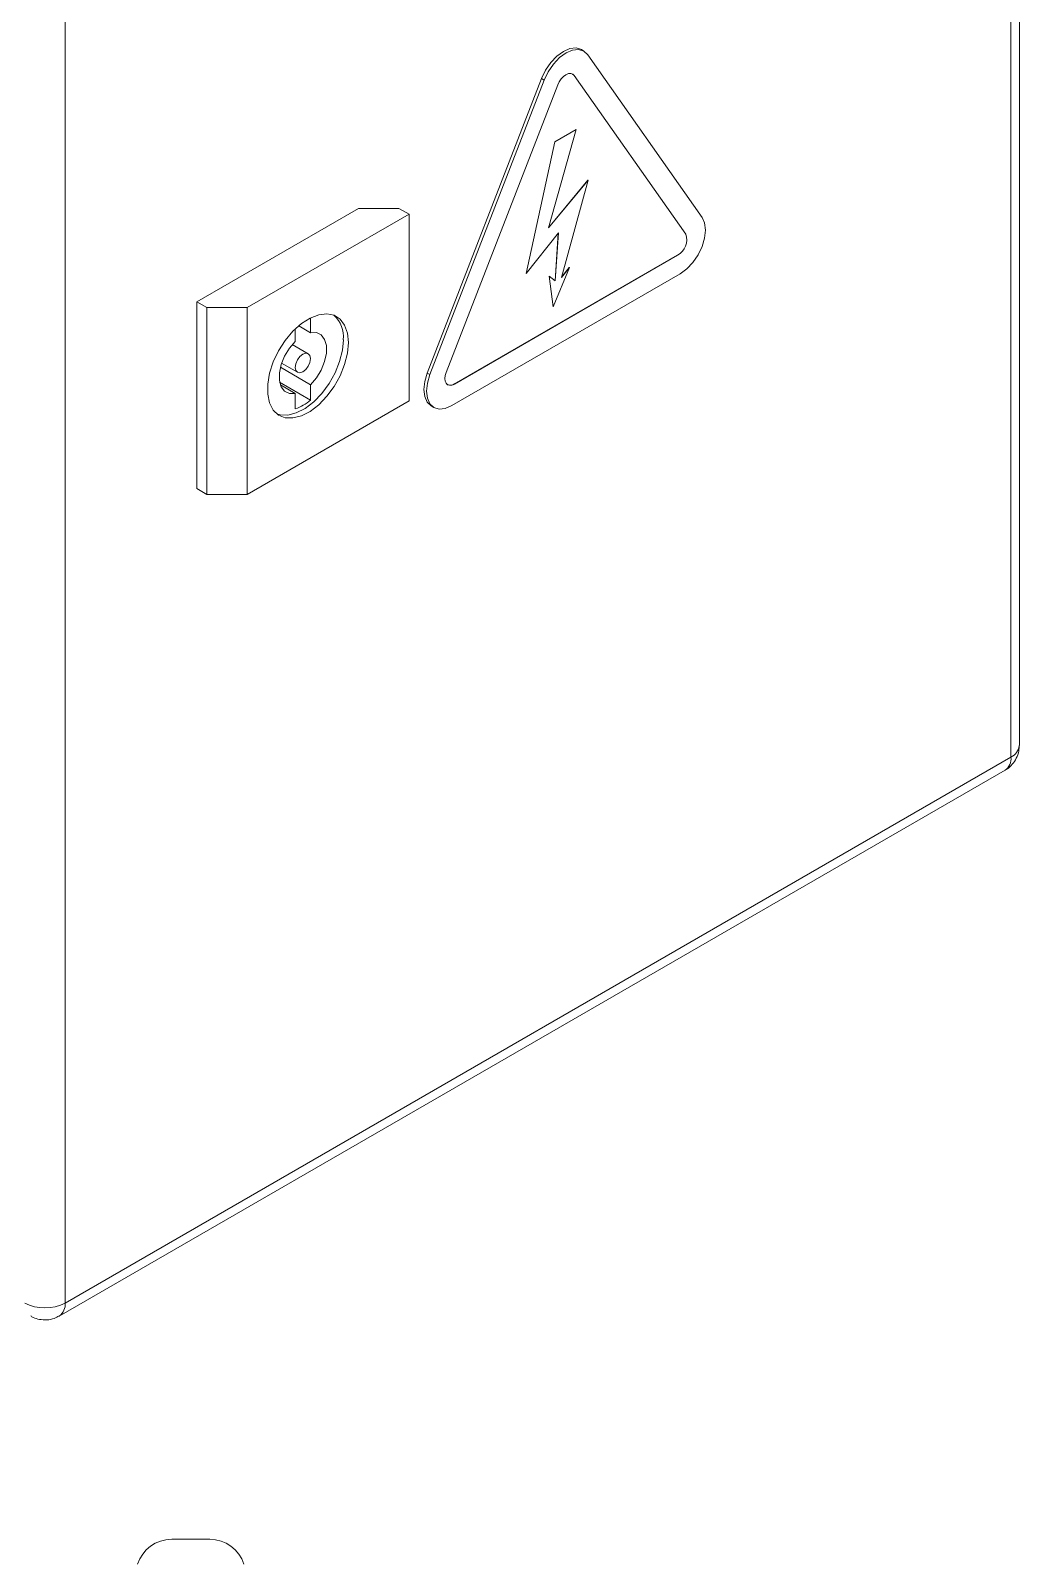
# Model space of a CAD drawing. Extents: x 4137 to 28680, y 2446 to 6814.
# Drawn here: x 10686.4 to 10824.6, y 5074.1 to 5288.6 of the extents above; entities that cross this region are included whole.
import ezdxf

# ---------------------------------------------------------------- set-up
doc = ezdxf.new("R2010")
doc.units = 0
doc.header["$LTSCALE"] = 0.5
doc.layers.get('0').update_dxf_attribs({"linetype": 'CONTINUOUS'})

msp = doc.modelspace()

# ---------------------------------------------------------------- linework, layer by layer
at = {"color": 7, "linetype": 'Continuous', "lineweight": 15}
for p, q in [((10824.62, 5188.6), (10824.62, 5422.95)), ((10824.62, 5188.6), (10824.62, 5422.95)), ((10823.44, 5421.32), (10823.44, 5186.97)), ((10823.44, 5421.32), (10823.44, 5186.97)), ((10691.22, 5110.63), (10691.22, 5344.98)), ((10691.22, 5110.63), (10691.22, 5344.98)), ((10763.74, 5285.73), (10763.38, 5285.93)), ((10763.74, 5285.73), (10763.38, 5285.93)), ((10780.27, 5262.47), (10764.3, 5285.2)), ((10780.27, 5262.47), (10764.3, 5285.2)), ((10757.81, 5281.88), (10741.84, 5240.7)), ((10757.81, 5281.88), (10741.84, 5240.7)), ((10758.17, 5281.67), (10742.2, 5240.49)), ((10758.17, 5281.67), (10742.2, 5240.49)), ((10744.48, 5240.79), (10760.09, 5280.99)), ((10744.48, 5240.79), (10760.09, 5280.99)), ((10757.81, 5281.88), (10758.17, 5281.67)), ((10757.81, 5281.88), (10758.17, 5281.67)), ((10762.37, 5282.32), (10762.16, 5282.52)), ((10762.37, 5282.32), (10762.16, 5282.52)), ((10762.37, 5282.32), (10777.98, 5260.14)), ((10762.38, 5282.32), (10762.37, 5282.32)), ((10762.37, 5282.32), (10777.98, 5260.14)), ((10762.38, 5282.32), (10762.37, 5282.32)), ((10762.38, 5282.32), (10777.98, 5260.13)), ((10762.38, 5282.32), (10777.98, 5260.13)), ((10762.65, 5274.75), (10758.77, 5260.99)), ((10762.65, 5274.75), (10758.77, 5260.99)), ((10759.68, 5273.05), (10762.64, 5274.76)), ((10759.68, 5273.05), (10762.64, 5274.76)), ((10759.69, 5273.04), (10762.65, 5274.75)), ((10759.69, 5273.04), (10762.65, 5274.75)), ((10762.65, 5274.75), (10762.64, 5274.76)), ((10762.65, 5274.75), (10762.64, 5274.76)), ((10759.68, 5273.05), (10755.65, 5254.64)), ((10759.68, 5273.05), (10755.65, 5254.64)), ((10759.69, 5273.04), (10755.65, 5254.64)), ((10759.69, 5273.04), (10755.65, 5254.64)), ((10759.69, 5273.04), (10759.68, 5273.05)), ((10759.69, 5273.04), (10759.68, 5273.05)), ((10758.77, 5260.99), (10764.32, 5267.67)), ((10758.77, 5260.99), (10764.32, 5267.67)), ((10758.78, 5261.01), (10764.31, 5267.67)), ((10758.78, 5261.01), (10764.31, 5267.67)), ((10764.32, 5267.67), (10760.59, 5254.08)), ((10764.32, 5267.67), (10760.59, 5254.08)), ((10764.32, 5267.67), (10764.31, 5267.67)), ((10764.32, 5267.67), (10764.31, 5267.67)), ((10732.23, 5263.73), (10709.6, 5250.67)), ((10732.23, 5263.73), (10709.6, 5250.67)), ((10716.67, 5249.85), (10739.3, 5262.92)), ((10716.67, 5249.85), (10739.3, 5262.92)), ((10737.88, 5263.73), (10732.23, 5263.73)), ((10737.88, 5263.73), (10732.23, 5263.73)), ((10739.3, 5262.92), (10737.88, 5263.73)), ((10739.3, 5262.92), (10737.88, 5263.73)), ((10739.3, 5236.79), (10739.3, 5262.92)), ((10739.3, 5236.79), (10739.3, 5262.92)), ((10755.65, 5254.64), (10760.17, 5260.31)), ((10755.65, 5254.64), (10760.17, 5260.31)), ((10760.16, 5260.3), (10759.7, 5253.59)), ((10760.16, 5260.3), (10759.7, 5253.59)), ((10760.17, 5260.31), (10759.71, 5253.58)), ((10760.17, 5260.31), (10759.71, 5253.58)), ((10777.98, 5260.13), (10777.98, 5260.14)), ((10777.98, 5260.13), (10777.98, 5260.14)), ((10776.83, 5257.18), (10745.62, 5239.16)), ((10776.83, 5257.18), (10745.62, 5239.16)), ((10776.84, 5257.17), (10745.63, 5239.16)), ((10776.84, 5257.17), (10745.63, 5239.16)), ((10759.46, 5249.95), (10761.71, 5255.45)), ((10759.46, 5249.95), (10761.71, 5255.45)), ((10761.71, 5255.45), (10760.59, 5254.08)), ((10761.71, 5255.45), (10760.59, 5254.08)), ((10761.7, 5255.46), (10760.6, 5254.1)), ((10761.7, 5255.46), (10760.6, 5254.1)), ((10761.71, 5255.45), (10761.7, 5255.46)), ((10761.71, 5255.45), (10761.7, 5255.46)), ((10776.84, 5257.17), (10776.83, 5257.18)), ((10776.84, 5257.17), (10776.83, 5257.18)), ((10745.26, 5236.14), (10777.21, 5254.58)), ((10745.26, 5236.14), (10777.21, 5254.58)), ((10755.65, 5254.64), (10755.65, 5254.64)), ((10755.65, 5254.64), (10755.65, 5254.64)), ((10758.89, 5254.24), (10759.45, 5249.95)), ((10758.9, 5254.23), (10758.89, 5254.24)), ((10758.89, 5254.24), (10759.45, 5249.95)), ((10758.9, 5254.23), (10758.89, 5254.24)), ((10758.9, 5254.23), (10759.46, 5249.95)), ((10758.9, 5254.23), (10759.71, 5253.58)), ((10758.9, 5254.23), (10759.46, 5249.95)), ((10758.9, 5254.23), (10759.71, 5253.58)), ((10709.6, 5250.67), (10711.01, 5249.85)), ((10709.6, 5250.67), (10709.6, 5224.54)), ((10709.6, 5250.67), (10711.01, 5249.85)), ((10709.6, 5250.67), (10709.6, 5224.54)), ((10711.01, 5249.85), (10716.67, 5249.85)), ((10711.01, 5249.85), (10711.01, 5223.72)), ((10711.01, 5249.85), (10716.67, 5249.85)), ((10711.01, 5249.85), (10711.01, 5223.72)), ((10716.67, 5223.72), (10716.67, 5249.85)), ((10716.67, 5223.72), (10716.67, 5249.85)), ((10759.46, 5249.95), (10759.45, 5249.95)), ((10759.46, 5249.95), (10759.45, 5249.95)), ((10723.39, 5245.12), (10723.39, 5246.87)), ((10723.39, 5245.12), (10723.39, 5246.87)), ((10723.86, 5247.3), (10725.51, 5246.34)), ((10723.86, 5247.3), (10725.51, 5246.34)), ((10725.51, 5248.41), (10725.51, 5246.34)), ((10725.51, 5248.41), (10725.51, 5246.34)), ((10725.2, 5243.39), (10722.97, 5244.68)), ((10725.2, 5243.39), (10722.97, 5244.68)), ((10725.51, 5239.07), (10721.3, 5241.5)), ((10725.51, 5239.07), (10721.3, 5241.5)), ((10721.47, 5242.08), (10723.7, 5240.8)), ((10721.47, 5242.08), (10723.7, 5240.8)), ((10741.84, 5240.7), (10742.2, 5240.49)), ((10741.84, 5240.7), (10742.2, 5240.49)), ((10721.2, 5239.4), (10725.51, 5236.92)), ((10721.2, 5239.4), (10725.51, 5236.92)), ((10721.3, 5239.05), (10723.39, 5237.85)), ((10721.3, 5239.05), (10723.39, 5237.85)), ((10725.51, 5239.07), (10725.51, 5236.92)), ((10725.51, 5239.07), (10725.51, 5236.92)), ((10745.63, 5239.16), (10745.62, 5239.16)), ((10745.63, 5239.16), (10745.62, 5239.16)), ((10716.67, 5223.72), (10739.3, 5236.79)), ((10716.67, 5223.72), (10739.3, 5236.79)), ((10723.39, 5235.69), (10723.39, 5237.85)), ((10723.39, 5235.69), (10723.39, 5237.85)), ((10742.4, 5236.1), (10742.76, 5235.89)), ((10742.4, 5236.1), (10742.76, 5235.89)), ((10709.6, 5224.54), (10711.01, 5223.72)), ((10709.6, 5224.54), (10711.01, 5223.72)), ((10711.01, 5223.72), (10716.67, 5223.72)), ((10711.01, 5223.72), (10716.67, 5223.72)), ((10823.44, 5186.97), (10691.22, 5110.63)), ((10823.44, 5186.97), (10691.22, 5110.63)), ((10690.39, 5108.8), (10822.62, 5185.14)), ((10690.39, 5108.8), (10822.62, 5185.14)), ((10711.43, 5077.59), (10706.11, 5077.59)), ((10711.43, 5077.59), (10706.11, 5077.59))]:
    msp.add_line(p, q, dxfattribs=at)
at = {"color": 7, "linetype": 'Continuous', "lineweight": 15, "flags": 128}
for points in [[(10763.38, 5285.93), (10762.64, 5286.16), (10761.79, 5286.08), (10760.88, 5285.69), (10759.96, 5285.02), (10759.11, 5284.12), (10758.38, 5283.05), (10757.81, 5281.88)], [(10763.38, 5285.93), (10762.64, 5286.16), (10761.79, 5286.08), (10760.88, 5285.69), (10759.96, 5285.02), (10759.11, 5284.12), (10758.38, 5283.05), (10757.81, 5281.88)], [(10764.3, 5285.2), (10763.74, 5285.73), (10763, 5285.95), (10762.15, 5285.87), (10761.24, 5285.48), (10760.32, 5284.81), (10759.47, 5283.91), (10758.74, 5282.84), (10758.17, 5281.67)], [(10764.3, 5285.2), (10763.74, 5285.73), (10763, 5285.95), (10762.15, 5285.87), (10761.24, 5285.48), (10760.32, 5284.81), (10759.47, 5283.91), (10758.74, 5282.84), (10758.17, 5281.67)], [(10762.38, 5282.32), (10762.17, 5282.51), (10761.9, 5282.6), (10761.58, 5282.57), (10761.23, 5282.42), (10760.89, 5282.17), (10760.57, 5281.83), (10760.3, 5281.43), (10760.09, 5280.99)], [(10762.38, 5282.32), (10762.17, 5282.51), (10761.9, 5282.6), (10761.58, 5282.57), (10761.23, 5282.42), (10760.89, 5282.17), (10760.57, 5281.83), (10760.3, 5281.43), (10760.09, 5280.99)], [(10777.21, 5254.58), (10778.12, 5255.25), (10778.98, 5256.15), (10779.71, 5257.22), (10780.27, 5258.39), (10780.62, 5259.58), (10780.74, 5260.7), (10780.62, 5261.69), (10780.27, 5262.47)], [(10777.21, 5254.58), (10778.12, 5255.25), (10778.98, 5256.15), (10779.71, 5257.22), (10780.27, 5258.39), (10780.62, 5259.58), (10780.74, 5260.7), (10780.62, 5261.69), (10780.27, 5262.47)], [(10730.81, 5244.95), (10730.68, 5246.28), (10730.29, 5247.39), (10729.66, 5248.24), (10728.82, 5248.78), (10727.81, 5248.99), (10726.67, 5248.86), (10725.46, 5248.39), (10724.24, 5247.61), (10723.06, 5246.55), (10721.98, 5245.26), (10721.05, 5243.81), (10720.31, 5242.26), (10719.8, 5240.68), (10719.53, 5239.15), (10719.53, 5237.73), (10719.8, 5236.51), (10720.31, 5235.52), (10721.05, 5234.82), (10721.98, 5234.45), (10723.06, 5234.41), (10724.24, 5234.71), (10725.46, 5235.34), (10726.67, 5236.27), (10727.81, 5237.45), (10728.82, 5238.82), (10729.66, 5240.33), (10730.29, 5241.91), (10730.68, 5243.47), (10730.81, 5244.95)], [(10730.81, 5244.95), (10730.68, 5246.28), (10730.29, 5247.39), (10729.66, 5248.24), (10728.82, 5248.78), (10727.81, 5248.99), (10726.67, 5248.86), (10725.46, 5248.39), (10724.24, 5247.61), (10723.06, 5246.55), (10721.98, 5245.26), (10721.05, 5243.81), (10720.31, 5242.26), (10719.8, 5240.68), (10719.53, 5239.15), (10719.53, 5237.73), (10719.8, 5236.51), (10720.31, 5235.52), (10721.05, 5234.82), (10721.98, 5234.45), (10723.06, 5234.41), (10724.24, 5234.71), (10725.46, 5235.34), (10726.67, 5236.27), (10727.81, 5237.45), (10728.82, 5238.82), (10729.66, 5240.33), (10730.29, 5241.91), (10730.68, 5243.47), (10730.81, 5244.95)], [(10720.82, 5234.99), (10721.27, 5234.86), (10722.36, 5234.82), (10723.53, 5235.12), (10724.76, 5235.75), (10725.96, 5236.68), (10727.1, 5237.85), (10728.11, 5239.23), (10728.95, 5240.74), (10729.58, 5242.32), (10729.97, 5243.88), (10730.11, 5245.36)], [(10720.82, 5234.99), (10721.27, 5234.86), (10722.36, 5234.82), (10723.53, 5235.12), (10724.76, 5235.75), (10725.96, 5236.68), (10727.1, 5237.85), (10728.11, 5239.23), (10728.95, 5240.74), (10729.58, 5242.32), (10729.97, 5243.88), (10730.11, 5245.36)], [(10723.39, 5237.85), (10722.57, 5237.85), (10721.89, 5238.17), (10721.41, 5238.79), (10721.16, 5239.67), (10721.16, 5240.72), (10721.41, 5241.89), (10721.89, 5243.07), (10722.57, 5244.17), (10723.39, 5245.12)], [(10723.39, 5237.85), (10722.57, 5237.85), (10721.89, 5238.17), (10721.41, 5238.79), (10721.16, 5239.67), (10721.16, 5240.72), (10721.41, 5241.89), (10721.89, 5243.07), (10722.57, 5244.17), (10723.39, 5245.12)], [(10725.51, 5246.34), (10726.33, 5246.35), (10727.01, 5246.02), (10727.49, 5245.4), (10727.74, 5244.53), (10727.74, 5243.47), (10727.49, 5242.3), (10727.01, 5241.12), (10726.33, 5240.02), (10725.51, 5239.07)], [(10725.51, 5246.34), (10726.33, 5246.35), (10727.01, 5246.02), (10727.49, 5245.4), (10727.74, 5244.53), (10727.74, 5243.47), (10727.49, 5242.3), (10727.01, 5241.12), (10726.33, 5240.02), (10725.51, 5239.07)], [(10725.51, 5242.71), (10725.43, 5242.19), (10725.2, 5241.66), (10724.86, 5241.2), (10724.45, 5240.87), (10724.04, 5240.73), (10723.7, 5240.8), (10723.47, 5241.06), (10723.39, 5241.48), (10723.47, 5242), (10723.7, 5242.53), (10724.04, 5242.99), (10724.45, 5243.32), (10724.86, 5243.46), (10725.2, 5243.39), (10725.43, 5243.13), (10725.51, 5242.71)], [(10725.51, 5242.71), (10725.43, 5242.19), (10725.2, 5241.66), (10724.86, 5241.2), (10724.45, 5240.87), (10724.04, 5240.73), (10723.7, 5240.8), (10723.47, 5241.06), (10723.39, 5241.48), (10723.47, 5242), (10723.7, 5242.53), (10724.04, 5242.99), (10724.45, 5243.32), (10724.86, 5243.46), (10725.2, 5243.39), (10725.43, 5243.13), (10725.51, 5242.71)], [(10741.84, 5240.7), (10741.48, 5239.51), (10741.36, 5238.39), (10741.48, 5237.4), (10741.84, 5236.62), (10742.4, 5236.1), (10742.4, 5236.1)], [(10741.84, 5240.7), (10741.48, 5239.51), (10741.36, 5238.39), (10741.48, 5237.4), (10741.84, 5236.62), (10742.4, 5236.1), (10742.4, 5236.1)], [(10742.2, 5240.49), (10741.85, 5239.3), (10741.72, 5238.18), (10741.85, 5237.19), (10742.2, 5236.41), (10742.76, 5235.89), (10743.49, 5235.66), (10744.35, 5235.75), (10745.26, 5236.14)], [(10742.2, 5240.49), (10741.85, 5239.3), (10741.72, 5238.18), (10741.85, 5237.19), (10742.2, 5236.41), (10742.76, 5235.89), (10743.49, 5235.66), (10744.35, 5235.75), (10745.26, 5236.14)], [(10744.48, 5240.79), (10744.35, 5240.35), (10744.31, 5239.92), (10744.35, 5239.55), (10744.48, 5239.26), (10744.69, 5239.07), (10744.97, 5238.98), (10745.29, 5239.01), (10745.63, 5239.16)], [(10744.48, 5240.79), (10744.35, 5240.35), (10744.31, 5239.92), (10744.35, 5239.55), (10744.48, 5239.26), (10744.69, 5239.07), (10744.97, 5238.98), (10745.29, 5239.01), (10745.63, 5239.16)]]:
    msp.add_lwpolyline(points, dxfattribs=at)
at = {"color": 7, "linetype": 'Continuous', "lineweight": 15}
for centre, radius, start, end in [((10775.64, 5259.34), 2.47, 298.8083, 18.7853), ((10775.64, 5259.34), 2.47, 298.8083, 18.7853), ((10775.65, 5259.34), 2.47, 298.8083, 18.7853), ((10775.65, 5259.34), 2.47, 298.8083, 18.7853), ((10726, 5245.75), 4.12, 354.5305, 47.5286), ((10726, 5245.75), 4.12, 354.5305, 47.5286), ((10745.08, 5239.93), 0.941, 245.6278, 305.683), ((10745.08, 5239.93), 0.941, 245.6278, 305.683), ((10721.11, 5242.09), 6.8, 289.6173, 310.3774), ((10721.11, 5242.09), 6.8, 289.6173, 310.3774), ((10688.39, 5116.09), 6.15, 242.6096, 297.3904), ((10688.39, 5116.09), 6.15, 242.6096, 297.3904), ((10706.11, 5072.59), 5, 90, 162.646), ((10706.11, 5072.59), 5, 90, 162.646), ((10711.43, 5072.59), 5, 17.354, 90), ((10711.43, 5072.59), 5, 17.354, 90)]:
    msp.add_arc(centre, radius, start, end, dxfattribs=at)
at = {"color": 8, "linetype": 'Continuous', "lineweight": 15}
for centre, radius, start, end in [((10821.49, 5186.75), 1.97, 304.9507, 6.3614), ((10821.49, 5186.75), 1.97, 304.9507, 6.3614), ((10822.61, 5188.8), 2.01, 294.3748, 354.3051), ((10822.61, 5188.8), 2.01, 294.3748, 354.3051), ((10689.21, 5110.44), 2.01, 305.8551, 5.6067), ((10689.21, 5110.44), 2.01, 305.8551, 5.6067)]:
    msp.add_arc(centre, radius, start, end, dxfattribs=at)
at = {"color": 7, "linetype": 'Continuous', "lineweight": 15}
for points, knots in [([(10822.6, 5185.16), (10822.72, 5185.22), (10823.11, 5185.43), (10823.68, 5185.98), (10824.24, 5186.82), (10824.58, 5187.73), (10824.58, 5188.34), (10824.58, 5188.6)], [0, 0, 0, 0, 0.095561, 0.31837, 0.561617, 0.817335, 1, 1, 1, 1]), ([(10822.6, 5185.16), (10822.72, 5185.22), (10823.11, 5185.43), (10823.68, 5185.98), (10824.24, 5186.82), (10824.58, 5187.73), (10824.58, 5188.34), (10824.58, 5188.6)], [0, 0, 0, 0, 0.095561, 0.31837, 0.561617, 0.817335, 1, 1, 1, 1]), ([(10686.4, 5108.82), (10686.51, 5108.75), (10686.89, 5108.52), (10687.65, 5108.3), (10688.66, 5108.23), (10689.62, 5108.4), (10690.15, 5108.71), (10690.37, 5108.83)], [0, 0, 0, 0, 0.095298, 0.317804, 0.560721, 0.816091, 1, 1, 1, 1]), ([(10686.4, 5108.82), (10686.51, 5108.75), (10686.89, 5108.52), (10687.65, 5108.3), (10688.66, 5108.23), (10689.62, 5108.4), (10690.15, 5108.71), (10690.37, 5108.83)], [0, 0, 0, 0, 0.095298, 0.317804, 0.560721, 0.816091, 1, 1, 1, 1])]:
    msp.add_open_spline(points, degree=3, knots=knots, dxfattribs=at)

doc.saveas('drawing.dxf')
